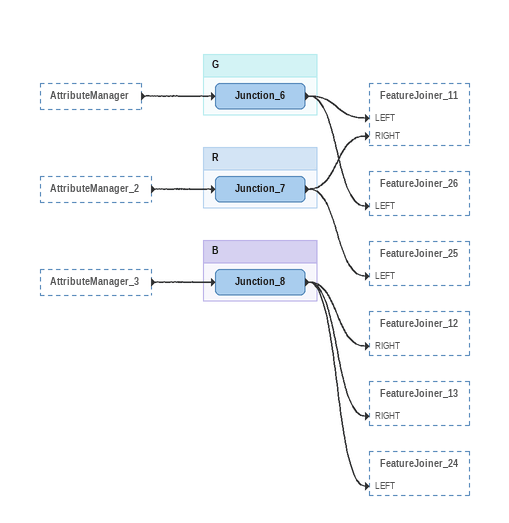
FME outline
AttributeManager [outside]
    -> Junction_6
AttributeManager_2 [outside]
    -> Junction_7
AttributeManager_3 [outside]
    -> Junction_8

Bookmark: G
Junction_6
    -> FeatureJoiner_11 [LEFT]
    -> FeatureJoiner_26 [LEFT]

Bookmark: R
Junction_7
    -> FeatureJoiner_11 [RIGHT]
    -> FeatureJoiner_25 [LEFT]

Bookmark: B
Junction_8
    -> FeatureJoiner_12 [RIGHT]
    -> FeatureJoiner_13 [RIGHT]
    -> FeatureJoiner_24 [LEFT]
